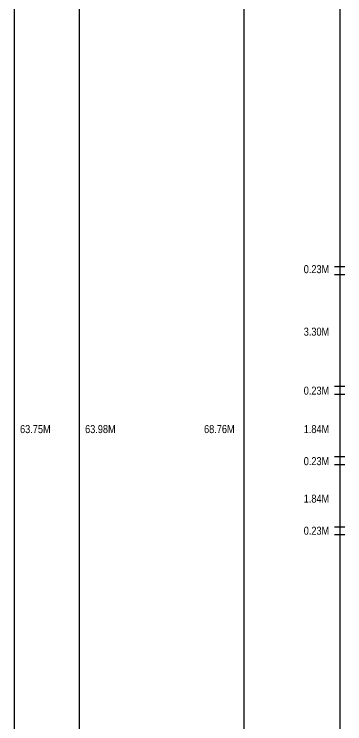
# Model space of a CAD drawing. Header units: metres. Extents: x 0 to 246, y -13 to 116.
# Drawn here: x 55.44 to 65.18, y 43.22 to 64.12 of the extents above; entities that cross this region are included whole.
import ezdxf

# ---------------------------------------------------------------- set-up
doc = ezdxf.new("R2010")
doc.units = ezdxf.units.M
doc.header["$MEASUREMENT"] = 0
doc.styles.add('STYLE3', font='swissck.ttf', dxfattribs={"height": 0.5})

msp = doc.modelspace()

# ---------------------------------------------------------------- linework, layer by layer
for p, q in [((55.43736, 89.40062), (55.43736, 25.42522)), ((57.35328, 89.40062), (57.35328, 25.42522)), ((62.19866, 89.40062), (62.19866, 20.64107)), ((65.02848, 89.40062), (65.02848, 20.64107))]:
    msp.add_line(p, q)
at = {"lineweight": 30}
for p, q in [((64.87858, 56.68542), (65.17838, 56.68542)), ((64.87858, 56.45542), (65.17838, 56.45542)), ((64.87858, 53.15876), (65.17838, 53.15876)), ((64.87858, 52.92876), (65.17838, 52.92876)), ((64.87858, 51.08876), (65.17838, 51.08876)), ((64.87858, 50.85876), (65.17838, 50.85876)), ((64.87858, 49.01876), (65.17838, 49.01876)), ((64.87858, 48.78876), (65.17838, 48.78876))]:
    msp.add_line(p, q, dxfattribs=at)

# ---------------------------------------------------------------- texts
at = {"color": 7, "style": 'STYLE3'}
for s, p in [('0.23M', (63.96775, 56.49015)), ('3.30M', (63.96775, 54.6499)), ('0.23M', (63.96775, 52.91313)), ('63.75M', (55.61023, 51.78029)), ('63.98M', (57.52629, 51.78029)), ('68.76M', (61.03116, 51.78029)), ('1.84M', (63.96775, 51.78029)), ('0.23M', (63.96775, 50.83582)), ('1.84M', (63.96775, 49.73096)), ('0.23M', (63.96775, 48.78649))]:
    msp.add_text(s, height=0.235719, dxfattribs=at).set_placement(p)

doc.saveas('drawing.dxf')
